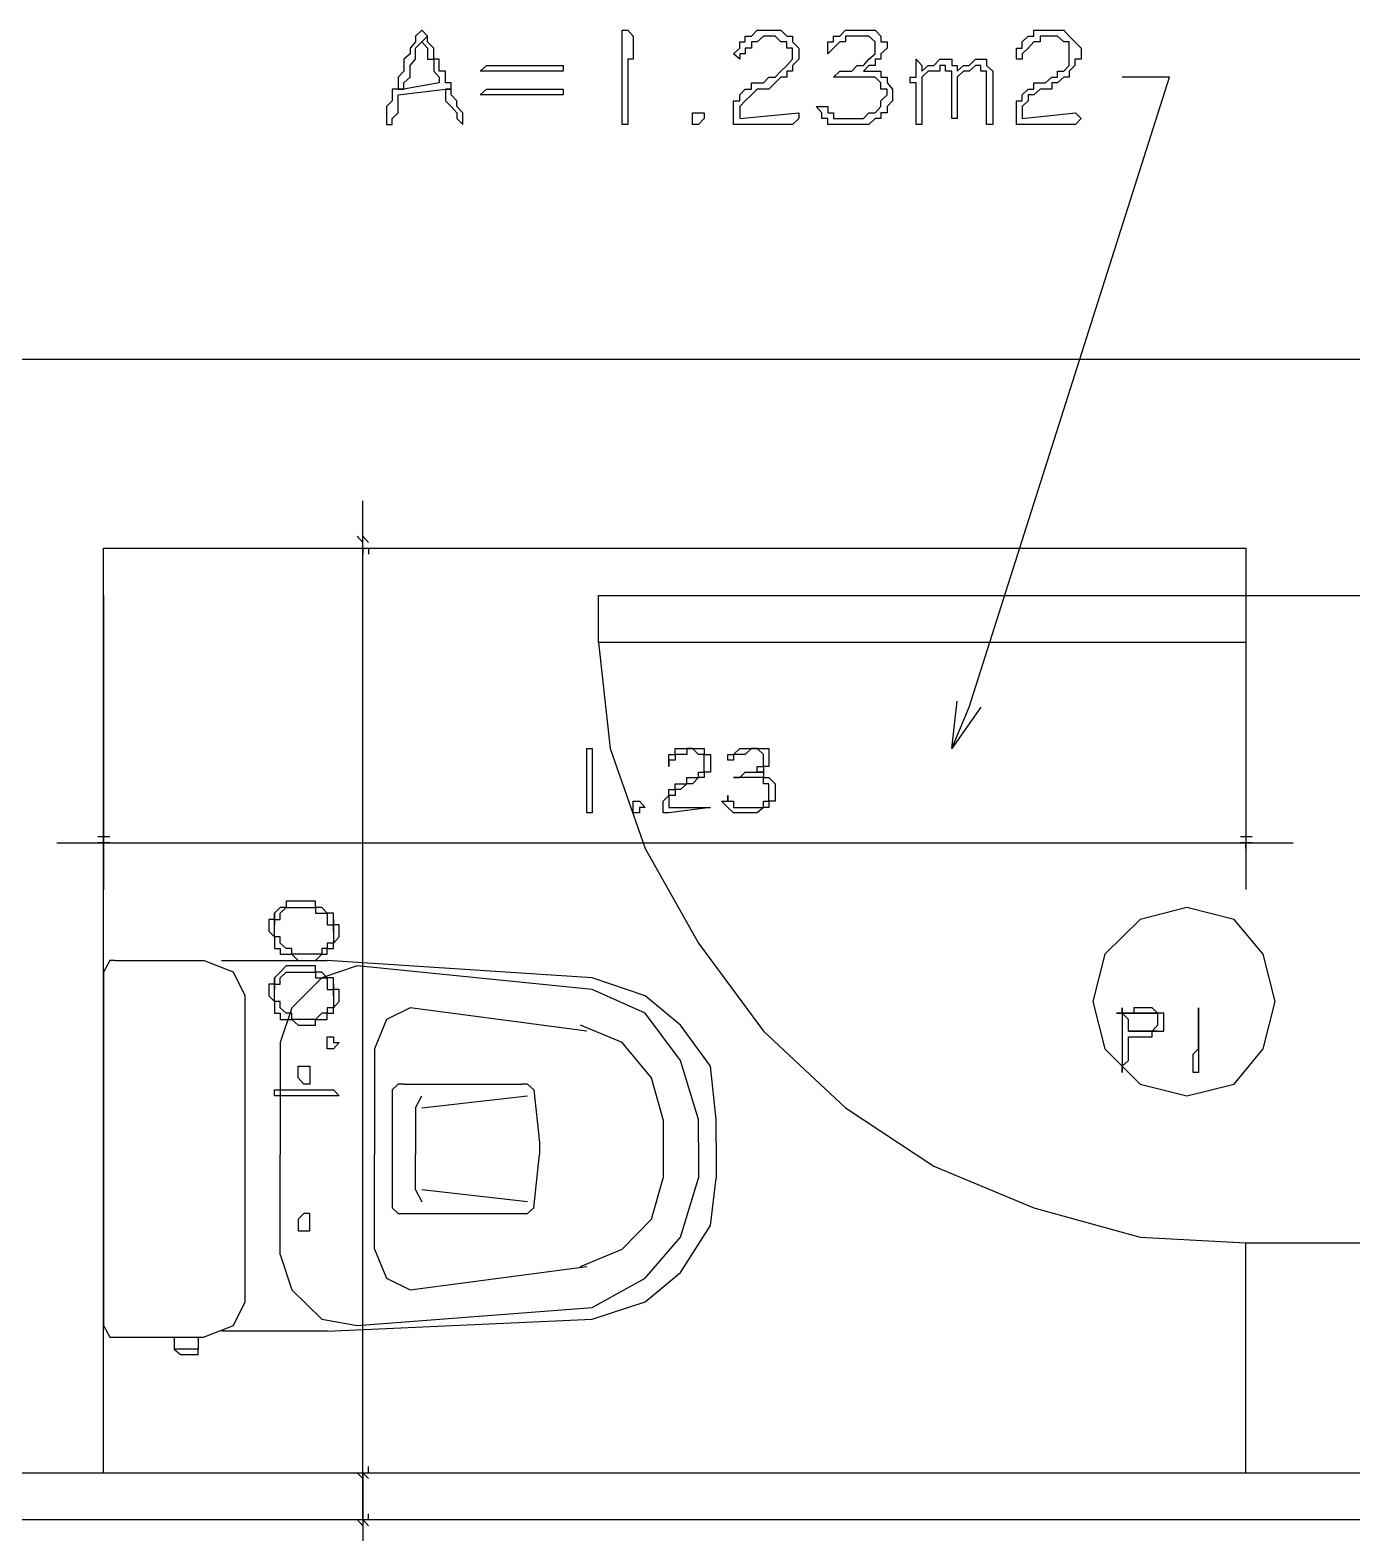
# Model space of a CAD drawing. Header units: millimetres. Extents: x -518.8 to -461.2, y 3.5 to 44.2.
# Drawn here: x -499.039 to -497.61, y 35.387 to 37.012 of the extents above; entities that cross this region are included whole.
import ezdxf

# ---------------------------------------------------------------- set-up
doc = ezdxf.new("R2010")
doc.units = ezdxf.units.MM
doc.header["$MEASUREMENT"] = 0
for name, color, linetype in [('10', 10, 'Continuous'), ('12', 12, 'Continuous'), ('16', 16, 'Continuous'), ('4', 4, 'Continuous'), ('5', 5, 'Continuous'), ('50', 50, 'Continuous'), ('6', 6, 'Continuous'), ('MYSOLIDS', 7, 'Continuous')]:
    doc.layers.add(name, color=color, linetype=linetype)

msp = doc.modelspace()

# ---------------------------------------------------------------- linework, layer by layer
at = {"layer": '10'}
for points in [[(-497.3745, 36.6556), (-499.2587, 36.6556)], [(-498.9602, 35.4518), (-498.9602, 36.4518), (-497.7248, 36.4518), (-497.7248, 36.4518), (-497.7248, 36.3496)], [(-497.7248, 36.3496), (-498.4248, 36.3496), (-498.4248, 36.4007), (-497.7248, 36.4007), (-497.7248, 36.3496)], [(-497.7248, 36.4007), (-497.5271, 36.4007)], [(-497.7248, 35.4518), (-497.7248, 35.7007), (-497.7248, 35.7007), (-497.5271, 35.7007), (-497.5271, 35.4518)], [(-499.1572, 35.4015), (-493.6632, 35.4015)]]:
    msp.add_lwpolyline(points, dxfattribs=at)
at = {"layer": '12'}
msp.add_lwpolyline([(-497.6933, 35.9616), (-497.706, 36.0127), (-497.7376, 36.0503), (-497.7887, 36.0631), (-497.8391, 36.0503), (-497.8775, 36.0127), (-497.8902, 35.9616), (-497.8775, 35.9105), (-497.8391, 35.8721), (-497.7887, 35.8594), (-497.7376, 35.8721), (-497.706, 35.9105), (-497.6933, 35.9616)], dxfattribs=at)
at = {"layer": '16'}
for points in [[(-498.6797, 35.4015), (-498.6797, 36.503)], [(-498.909, 36.4518), (-498.6286, 36.4518)], [(-498.6797, 36.4578), (-498.6857, 36.4646)], [(-498.6737, 36.4578), (-498.6797, 36.4646)], [(-498.6797, 36.4518), (-498.6797, 36.4518), (-498.6797, 36.4518), (-498.6797, 36.4451)], [(-498.6737, 36.4518), (-498.6737, 36.4518), (-498.6737, 36.4518), (-498.6737, 36.4451)], [(-498.9602, 36.4007), (-498.9602, 36.0827)], [(-497.7248, 36.4007), (-497.7248, 36.0827)], [(-499.0105, 36.133), (-497.6737, 36.133)], [(-498.9662, 36.1398), (-498.9602, 36.1398), (-498.9602, 36.1398), (-498.9602, 36.1398), (-498.9602, 36.1398), (-498.9534, 36.1398)], [(-498.9602, 36.133), (-498.9662, 36.133)], [(-498.9602, 36.127), (-498.9602, 36.133), (-498.9602, 36.127)], [(-498.9534, 36.133), (-498.9602, 36.133)], [(-497.7308, 36.1398), (-497.7248, 36.1398), (-497.7248, 36.1398), (-497.7248, 36.1398), (-497.7248, 36.1398), (-497.7181, 36.1398)], [(-497.7248, 36.133), (-497.7308, 36.133)], [(-497.7248, 36.127), (-497.7248, 36.133), (-497.7248, 36.127)], [(-497.7181, 36.133), (-497.7248, 36.133)], [(-498.909, 35.4518), (-498.6286, 35.4518)], [(-498.6797, 35.4458), (-498.6857, 35.4518)], [(-498.6797, 35.4518), (-498.6797, 35.4518), (-498.6797, 35.4518), (-498.6797, 35.4586)], [(-498.6737, 35.4458), (-498.6797, 35.4518)], [(-498.6797, 35.4518), (-498.6797, 34.4466)], [(-498.6737, 35.4518), (-498.6737, 35.4518), (-498.6737, 35.4518), (-498.6737, 35.4586)], [(-499.106, 35.4015), (-498.6286, 35.4015)], [(-498.6797, 35.3947), (-498.6857, 35.4015)], [(-498.6797, 35.4015), (-498.6797, 35.4015), (-498.6797, 35.4015), (-498.6797, 35.4075)], [(-498.6737, 35.3947), (-498.6797, 35.4015)], [(-498.6737, 35.4015), (-498.6737, 35.4015), (-498.6737, 35.4015), (-498.6737, 35.4075)]]:
    msp.add_lwpolyline(points, dxfattribs=at)
at = {"layer": '4'}
for points in [[(-498.9474, 36.006), (-498.9534, 36.006), (-498.9602, 35.9932)], [(-498.9474, 36.006), (-498.8519, 36.006)], [(-498.8068, 35.9676), (-498.8196, 35.9932), (-498.8519, 36.006)], [(-498.8324, 36.006), (-498.7181, 36.006)], [(-498.6857, 36), (-498.7241, 35.9872), (-498.7564, 35.9548), (-498.7692, 35.9172)], [(-498.4316, 35.9872), (-498.7181, 36.006)], [(-498.4316, 35.9744), (-498.6857, 36)], [(-498.9602, 35.9932), (-498.9602, 35.6112), (-498.9602, 35.6112), (-498.9534, 35.5985), (-498.9474, 35.5985)], [(-498.2978, 35.8338), (-498.3038, 35.8917), (-498.3361, 35.936), (-498.3745, 35.9676), (-498.4316, 35.9872)], [(-498.8068, 35.6368), (-498.8068, 35.9676)], [(-498.3166, 35.8338), (-498.3361, 35.8977), (-498.3745, 35.9488), (-498.4316, 35.9744)], [(-498.6286, 35.9548), (-498.6542, 35.9421), (-498.6669, 35.9105)], [(-498.4376, 35.9293), (-498.6286, 35.9548)], [(-498.3549, 35.8338), (-498.3677, 35.8789), (-498.3993, 35.9172), (-498.4444, 35.936)], [(-498.7692, 35.9172), (-498.7692, 35.809)], [(-498.6669, 35.9105), (-498.6669, 35.809)], [(-498.7369, 35.8917), (-498.7369, 35.8917), (-498.7369, 35.8917), (-498.7369, 35.8849), (-498.7369, 35.8849), (-498.7369, 35.8849), (-498.7369, 35.8849), (-498.7369, 35.8789), (-498.7369, 35.8789), (-498.7369, 35.8789), (-498.7369, 35.8789), (-498.7369, 35.8721), (-498.7369, 35.8721), (-498.7436, 35.8721), (-498.7436, 35.8721), (-498.7436, 35.8721), (-498.7436, 35.8721), (-498.7496, 35.8789), (-498.7496, 35.8789), (-498.7496, 35.8789), (-498.7496, 35.8789), (-498.7496, 35.8849), (-498.7496, 35.8849), (-498.7496, 35.8849), (-498.7496, 35.8849), (-498.7496, 35.8917), (-498.7496, 35.8917), (-498.7436, 35.8917), (-498.7436, 35.8917), (-498.7436, 35.8917), (-498.7436, 35.8917), (-498.7369, 35.8917)], [(-498.6354, 35.8721), (-498.6414, 35.8721), (-498.6481, 35.8661)], [(-498.6481, 35.8661), (-498.6481, 35.7383)], [(-498.6354, 35.8721), (-498.5075, 35.8721)], [(-498.4948, 35.8661), (-498.5015, 35.8721), (-498.5075, 35.8721)], [(-498.4948, 35.8661), (-498.4887, 35.809), (-498.4887, 35.809), (-498.4887, 35.7962)], [(-498.6226, 35.8466), (-498.6158, 35.8594)], [(-498.6158, 35.8466), (-498.5015, 35.8594)], [(-498.9602, 35.809), (-498.9602, 35.8338)], [(-498.6226, 35.8466), (-498.6226, 35.809)], [(-498.3549, 35.8338), (-498.3549, 35.809), (-498.3549, 35.809), (-498.3549, 35.7962)], [(-498.3166, 35.809), (-498.3166, 35.8338)], [(-498.2978, 35.809), (-498.2978, 35.8338)], [(-498.7692, 35.809), (-498.7692, 35.7962)], [(-498.6669, 35.809), (-498.6669, 35.7962)], [(-498.6226, 35.809), (-498.6226, 35.7962)], [(-498.3166, 35.809), (-498.3166, 35.7962)], [(-498.2978, 35.809), (-498.2978, 35.7962)], [(-498.7692, 35.6879), (-498.7692, 35.7962)], [(-498.6669, 35.6939), (-498.6669, 35.7962)], [(-498.6226, 35.7578), (-498.6226, 35.7962)], [(-498.4948, 35.7383), (-498.4887, 35.7962)], [(-498.3549, 35.7962), (-498.3549, 35.7706)], [(-498.3166, 35.7962), (-498.3166, 35.7706)], [(-498.2978, 35.7962), (-498.2978, 35.7706)], [(-498.4444, 35.6751), (-498.3993, 35.6939), (-498.3677, 35.7263), (-498.3549, 35.7706)], [(-498.4316, 35.618), (-498.3745, 35.6368), (-498.3361, 35.6684), (-498.3038, 35.7195), (-498.2978, 35.7706)], [(-498.4316, 35.6308), (-498.3745, 35.6624), (-498.3361, 35.7067), (-498.3166, 35.7706)], [(-498.6226, 35.7578), (-498.6158, 35.7451)], [(-498.5015, 35.7451), (-498.6158, 35.7578)], [(-498.6481, 35.7383), (-498.6414, 35.7323), (-498.6354, 35.7323)], [(-498.5075, 35.7323), (-498.5015, 35.7323), (-498.4948, 35.7383)], [(-498.7369, 35.7135), (-498.7369, 35.7135), (-498.7369, 35.7195), (-498.7369, 35.7263), (-498.7369, 35.7323), (-498.7436, 35.7323), (-498.7496, 35.7263), (-498.7496, 35.7195), (-498.7496, 35.7135), (-498.7436, 35.7135), (-498.7369, 35.7135)], [(-498.6354, 35.7323), (-498.5075, 35.7323)], [(-498.7692, 35.6879), (-498.7564, 35.6496), (-498.7241, 35.618), (-498.6857, 35.6112)], [(-498.6669, 35.6939), (-498.6542, 35.6624), (-498.6286, 35.6496)], [(-498.6286, 35.6496), (-498.4376, 35.6751)], [(-498.8519, 35.5985), (-498.8196, 35.6112), (-498.8068, 35.6368)], [(-498.6857, 35.6112), (-498.4316, 35.6308)], [(-498.7181, 35.6052), (-498.4316, 35.618)], [(-498.9474, 35.5985), (-498.8519, 35.5985)], [(-498.8835, 35.5985), (-498.8835, 35.5857)], [(-498.8579, 35.5985), (-498.8579, 35.5857)], [(-498.7181, 35.6052), (-498.8324, 35.6052)], [(-498.8835, 35.5857), (-498.8835, 35.5857), (-498.8767, 35.5797), (-498.8579, 35.5797), (-498.8579, 35.5797), (-498.8579, 35.5857), (-498.8579, 35.5857), (-498.8835, 35.5857)]]:
    msp.add_lwpolyline(points, dxfattribs=at)
at = {"layer": '5'}
msp.add_lwpolyline([(-499.1572, 35.4518), (-493.6632, 35.4518)], dxfattribs=at)
at = {"layer": '50'}
for points in [[(-498.0429, 36.2353), (-498.0241, 36.2797), (-497.8075, 36.9609), (-497.8587, 36.9609)], [(-498.0113, 36.2797), (-498.0429, 36.2353), (-498.0369, 36.2864)]]:
    msp.add_lwpolyline(points, dxfattribs=at)
at = {"layer": '6'}
msp.add_lwpolyline([(-498.4248, 36.3496), (-498.4121, 36.2353), (-498.3745, 36.127), (-498.3166, 36.0248), (-498.2466, 35.9293), (-498.1579, 35.8466), (-498.0624, 35.7834), (-497.9542, 35.7383), (-497.8391, 35.7067), (-497.7248, 35.7007)], dxfattribs=at)
at = {"layer": 'MYSOLIDS'}
for points in [[(-498.6098, 37.0052), (-498.6158, 36.9992), (-498.6158, 36.9992), (-498.6098, 36.9924), (-498.6098, 36.9924), (-498.6098, 36.9864), (-498.6098, 36.9804), (-498.603, 36.9804), (-498.603, 36.9736), (-498.603, 36.9676), (-498.603, 36.9676), (-498.597, 36.9609), (-498.597, 36.9548), (-498.597, 36.9548), (-498.6354, 36.9481), (-498.6414, 36.9481), (-498.6481, 36.9481), (-498.6481, 36.9421), (-498.6481, 36.9353), (-498.6481, 36.9353), (-498.6481, 36.9353), (-498.6542, 36.9293), (-498.6542, 36.9225), (-498.6542, 36.9165), (-498.6542, 36.9165), (-498.6542, 36.9097), (-498.6542, 36.9097), (-498.6481, 36.9097), (-498.6481, 36.9165), (-498.6481, 36.9165), (-498.6414, 36.9225), (-498.6414, 36.9225), (-498.6414, 36.9293), (-498.6414, 36.9353), (-498.6414, 36.9421), (-498.6414, 36.9421), (-498.5902, 36.9481), (-498.5842, 36.9481), (-498.5842, 36.9548), (-498.5902, 36.9548), (-498.5902, 36.9609), (-498.5902, 36.9676), (-498.597, 36.9676), (-498.597, 36.9736), (-498.597, 36.9736), (-498.597, 36.9804), (-498.603, 36.9804), (-498.603, 36.9864), (-498.603, 36.9864), (-498.603, 36.9924), (-498.603, 36.9924), (-498.6098, 36.9992), (-498.6098, 37.0052), (-498.6098, 37.0052)], [(-498.6158, 37.012), (-498.6158, 37.012), (-498.6158, 37.012), (-498.6158, 37.012), (-498.6226, 37.0052), (-498.6226, 37.0052), (-498.6226, 36.9992), (-498.6286, 36.9924), (-498.6286, 36.9864), (-498.6354, 36.9804), (-498.6354, 36.9736), (-498.6354, 36.9676), (-498.6354, 36.9676), (-498.6414, 36.9609), (-498.6414, 36.9609), (-498.6414, 36.9548), (-498.6414, 36.9481), (-498.6354, 36.9481), (-498.6354, 36.9548), (-498.6354, 36.9548), (-498.6286, 36.9609), (-498.6286, 36.9676), (-498.6286, 36.9736), (-498.6286, 36.9736), (-498.6286, 36.9736), (-498.6226, 36.9804), (-498.6226, 36.9804), (-498.6226, 36.9864), (-498.6226, 36.9924), (-498.6158, 36.9992), (-498.6158, 36.9992), (-498.6098, 37.0052), (-498.6098, 37.0052), (-498.6158, 37.012), (-498.6158, 37.012), (-498.6158, 37.012)], [(-498.3993, 36.9165), (-498.3993, 36.9165), (-498.3993, 36.9225), (-498.3993, 36.9225), (-498.3993, 36.9293), (-498.3993, 36.9353), (-498.3993, 36.9421), (-498.3993, 36.9421), (-498.3993, 36.9481), (-498.3993, 36.9548), (-498.3993, 36.9609), (-498.3993, 36.9609), (-498.3993, 36.9676), (-498.3993, 36.9736), (-498.3993, 36.9804), (-498.3993, 36.9804), (-498.3993, 36.9864), (-498.3993, 36.9864), (-498.3993, 36.9924), (-498.3993, 36.9992), (-498.3993, 37.0052), (-498.3993, 37.0052), (-498.3993, 37.012), (-498.3993, 37.012), (-498.3933, 37.012), (-498.3933, 37.012), (-498.3933, 37.012), (-498.3933, 37.012), (-498.3872, 37.0052), (-498.3872, 36.9992), (-498.3872, 36.9992), (-498.3872, 36.9924), (-498.3872, 36.9864), (-498.3872, 36.9804), (-498.3933, 36.9804), (-498.3933, 36.9736), (-498.3933, 36.9676), (-498.3933, 36.9676), (-498.3933, 36.9609), (-498.3933, 36.9548), (-498.3933, 36.9481), (-498.3933, 36.9481), (-498.3933, 36.9421), (-498.3933, 36.9353), (-498.3933, 36.9293), (-498.3933, 36.9293), (-498.3933, 36.9225), (-498.3933, 36.9225), (-498.3933, 36.9165), (-498.3933, 36.9165), (-498.3933, 36.9097), (-498.3933, 36.9097), (-498.3933, 36.9097), (-498.3933, 36.9097), (-498.3993, 36.9097), (-498.3993, 36.9097), (-498.3993, 36.9165), (-498.3993, 36.9165), (-498.3993, 36.9165), (-498.3993, 36.9165), (-498.3993, 36.9165)], [(-498.2722, 36.9165), (-498.2083, 36.9225), (-498.2083, 36.9165), (-498.2083, 36.9165), (-498.2083, 36.9165), (-498.2083, 36.9165), (-498.2083, 36.9165), (-498.2083, 36.9165), (-498.2151, 36.9097), (-498.2151, 36.9097), (-498.2722, 36.9097), (-498.2722, 36.9097), (-498.2722, 36.9097), (-498.279, 36.9097), (-498.279, 36.9097), (-498.279, 36.9097), (-498.279, 36.9097), (-498.279, 36.9165), (-498.279, 36.9165), (-498.279, 36.9225), (-498.279, 36.9225), (-498.279, 36.9293), (-498.279, 36.9353), (-498.279, 36.9353), (-498.2722, 36.9353), (-498.2722, 36.9421), (-498.2662, 36.9481), (-498.2662, 36.9481), (-498.2662, 36.9481), (-498.2594, 36.9481), (-498.2594, 36.9548), (-498.2534, 36.9548), (-498.2466, 36.9548), (-498.2406, 36.9609), (-498.2339, 36.9609), (-498.2339, 36.9609), (-498.2278, 36.9676), (-498.2278, 36.9676), (-498.2278, 36.9676), (-498.2211, 36.9736), (-498.2211, 36.9736), (-498.2151, 36.9804), (-498.2151, 36.9864), (-498.2151, 36.9864), (-498.2151, 36.9924), (-498.2211, 36.9924), (-498.2211, 36.9992), (-498.2211, 36.9992), (-498.2278, 36.9992), (-498.2339, 37.0052), (-498.2339, 37.0052), (-498.2406, 37.0052), (-498.2466, 37.0052), (-498.2466, 37.0052), (-498.2534, 36.9992), (-498.2534, 36.9992), (-498.2594, 36.9992), (-498.2594, 36.9924), (-498.2662, 36.9924), (-498.2662, 36.9924), (-498.2662, 36.9864), (-498.2722, 36.9864), (-498.2722, 36.9804), (-498.2722, 36.9804), (-498.2722, 36.9804), (-498.2722, 36.9804), (-498.279, 36.9864), (-498.279, 36.9864), (-498.2722, 36.9924), (-498.2722, 36.9924), (-498.2722, 36.9992), (-498.2662, 36.9992), (-498.2662, 36.9992), (-498.2662, 37.0052), (-498.2594, 37.0052), (-498.2594, 37.0052), (-498.2534, 37.012), (-498.2534, 37.012), (-498.2466, 37.012), (-498.2406, 37.012), (-498.2406, 37.012), (-498.2339, 37.012), (-498.2278, 37.012), (-498.2278, 37.012), (-498.2211, 37.0052), (-498.2151, 37.0052), (-498.2151, 37.0052), (-498.2151, 36.9992), (-498.2151, 36.9992), (-498.2083, 36.9924), (-498.2083, 36.9864), (-498.2083, 36.9864), (-498.2083, 36.9804), (-498.2083, 36.9804), (-498.2151, 36.9736), (-498.2151, 36.9736), (-498.2151, 36.9676), (-498.2211, 36.9676), (-498.2211, 36.9609), (-498.2211, 36.9609), (-498.2278, 36.9609), (-498.2339, 36.9548), (-498.2339, 36.9548), (-498.2406, 36.9481), (-498.2466, 36.9481), (-498.2534, 36.9481), (-498.2534, 36.9481), (-498.2594, 36.9421), (-498.2594, 36.9421), (-498.2662, 36.9353), (-498.2662, 36.9353), (-498.2722, 36.9293), (-498.2722, 36.9293), (-498.2722, 36.9225), (-498.2722, 36.9165), (-498.2722, 36.9165), (-498.2722, 36.9165), (-498.2722, 36.9165)], [(-498.1384, 36.9676), (-498.1324, 36.9676), (-498.1256, 36.9676), (-498.1196, 36.9676), (-498.1196, 36.9609), (-498.1128, 36.9609), (-498.1128, 36.9548), (-498.1128, 36.9548), (-498.1068, 36.9481), (-498.1068, 36.9421), (-498.1068, 36.9421), (-498.1068, 36.9353), (-498.1068, 36.9353), (-498.1128, 36.9293), (-498.1128, 36.9225), (-498.1196, 36.9225), (-498.1196, 36.9165), (-498.1196, 36.9165), (-498.1256, 36.9165), (-498.1256, 36.9165), (-498.1324, 36.9097), (-498.1384, 36.9097), (-498.1384, 36.9097), (-498.1451, 36.9097), (-498.1511, 36.9097), (-498.1579, 36.9097), (-498.1639, 36.9097), (-498.1639, 36.9097), (-498.1707, 36.9097), (-498.1767, 36.9097), (-498.1767, 36.9165), (-498.1835, 36.9165), (-498.1835, 36.9225), (-498.1835, 36.9225), (-498.1895, 36.9293), (-498.1835, 36.9293), (-498.1835, 36.9293), (-498.1835, 36.9293), (-498.1835, 36.9293), (-498.1767, 36.9293), (-498.1767, 36.9293), (-498.1767, 36.9293), (-498.1767, 36.9293), (-498.1767, 36.9225), (-498.1707, 36.9225), (-498.1707, 36.9165), (-498.1639, 36.9165), (-498.1639, 36.9165), (-498.1579, 36.9165), (-498.1579, 36.9165), (-498.1511, 36.9165), (-498.1451, 36.9165), (-498.1384, 36.9165), (-498.1384, 36.9165), (-498.1324, 36.9225), (-498.1324, 36.9225), (-498.1256, 36.9225), (-498.1256, 36.9225), (-498.1196, 36.9293), (-498.1196, 36.9353), (-498.1196, 36.9353), (-498.1128, 36.9421), (-498.1128, 36.9421), (-498.1128, 36.9481), (-498.1196, 36.9481), (-498.1196, 36.9548), (-498.1196, 36.9548), (-498.1256, 36.9609), (-498.1324, 36.9609), (-498.1324, 36.9609), (-498.1384, 36.9609), (-498.1384, 36.9609), (-498.1451, 36.9609), (-498.1511, 36.9609), (-498.1511, 36.9609), (-498.1579, 36.9609), (-498.1639, 36.9609), (-498.1639, 36.9609), (-498.1639, 36.9609), (-498.1639, 36.9609), (-498.1707, 36.9609), (-498.1707, 36.9609), (-498.1639, 36.9676), (-498.1639, 36.9676), (-498.1579, 36.9676), (-498.1511, 36.9676), (-498.1511, 36.9676), (-498.1451, 36.9736), (-498.1384, 36.9736), (-498.1384, 36.9736), (-498.1324, 36.9804), (-498.1324, 36.9804), (-498.1256, 36.9864), (-498.1256, 36.9864), (-498.1256, 36.9924), (-498.1256, 36.9924), (-498.1256, 36.9992), (-498.1256, 36.9992), (-498.1256, 36.9992), (-498.1324, 37.0052), (-498.1324, 37.0052), (-498.1384, 37.0052), (-498.1451, 37.0052), (-498.1511, 37.0052), (-498.1511, 37.0052), (-498.1579, 37.0052), (-498.1579, 36.9992), (-498.1639, 36.9992), (-498.1707, 36.9924), (-498.1707, 36.9924), (-498.1707, 36.9924), (-498.1707, 36.9924), (-498.1767, 36.9864), (-498.1767, 36.9864), (-498.1767, 36.9924), (-498.1767, 36.9924), (-498.1767, 36.9924), (-498.1767, 36.9924), (-498.1767, 36.9992), (-498.1767, 36.9992), (-498.1767, 36.9992), (-498.1707, 36.9992), (-498.1707, 37.0052), (-498.1639, 37.0052), (-498.1639, 37.0052), (-498.1579, 37.012), (-498.1579, 37.012), (-498.1511, 37.012), (-498.1451, 37.012), (-498.1384, 37.012), (-498.1384, 37.012), (-498.1324, 37.012), (-498.1324, 37.012), (-498.1256, 37.012), (-498.1196, 37.0052), (-498.1196, 37.0052), (-498.1196, 37.0052), (-498.1196, 36.9992), (-498.1128, 36.9992), (-498.1128, 36.9924), (-498.1128, 36.9924), (-498.1196, 36.9864), (-498.1196, 36.9804), (-498.1196, 36.9804), (-498.1256, 36.9804), (-498.1256, 36.9736), (-498.1324, 36.9736), (-498.1384, 36.9676), (-498.1384, 36.9676), (-498.1384, 36.9676), (-498.1384, 36.9676), (-498.1384, 36.9676)], [(-497.9669, 36.9165), (-497.909, 36.9225), (-497.903, 36.9165), (-497.903, 36.9165), (-497.903, 36.9165), (-497.903, 36.9165), (-497.903, 36.9165), (-497.903, 36.9165), (-497.909, 36.9097), (-497.909, 36.9097), (-497.9669, 36.9097), (-497.9669, 36.9097), (-497.9669, 36.9097), (-497.973, 36.9097), (-497.973, 36.9097), (-497.973, 36.9097), (-497.973, 36.9097), (-497.973, 36.9165), (-497.973, 36.9165), (-497.973, 36.9225), (-497.973, 36.9225), (-497.973, 36.9293), (-497.973, 36.9353), (-497.973, 36.9353), (-497.9669, 36.9353), (-497.9669, 36.9421), (-497.9602, 36.9481), (-497.9602, 36.9481), (-497.9602, 36.9481), (-497.9542, 36.9481), (-497.9542, 36.9548), (-497.9474, 36.9548), (-497.9414, 36.9548), (-497.9346, 36.9609), (-497.9346, 36.9609), (-497.9286, 36.9609), (-497.9286, 36.9676), (-497.9218, 36.9676), (-497.9218, 36.9676), (-497.9158, 36.9736), (-497.9158, 36.9736), (-497.9158, 36.9804), (-497.9158, 36.9864), (-497.9158, 36.9864), (-497.9158, 36.9924), (-497.9158, 36.9924), (-497.9158, 36.9992), (-497.9218, 36.9992), (-497.9218, 36.9992), (-497.9286, 37.0052), (-497.9286, 37.0052), (-497.9346, 37.0052), (-497.9414, 37.0052), (-497.9474, 37.0052), (-497.9474, 36.9992), (-497.9474, 36.9992), (-497.9542, 36.9992), (-497.9602, 36.9924), (-497.9602, 36.9924), (-497.9602, 36.9924), (-497.9669, 36.9864), (-497.9669, 36.9864), (-497.9669, 36.9804), (-497.9669, 36.9804), (-497.973, 36.9804), (-497.973, 36.9804), (-497.973, 36.9864), (-497.973, 36.9864), (-497.973, 36.9924), (-497.9669, 36.9924), (-497.9669, 36.9992), (-497.9669, 36.9992), (-497.9669, 36.9992), (-497.9602, 37.0052), (-497.9542, 37.0052), (-497.9542, 37.0052), (-497.9542, 37.012), (-497.9474, 37.012), (-497.9414, 37.012), (-497.9346, 37.012), (-497.9346, 37.012), (-497.9286, 37.012), (-497.9286, 37.012), (-497.9218, 37.012), (-497.9158, 37.0052), (-497.9158, 37.0052), (-497.9158, 37.0052), (-497.9098, 36.9992), (-497.9098, 36.9992), (-497.903, 36.9924), (-497.903, 36.9864), (-497.903, 36.9864), (-497.903, 36.9804), (-497.9098, 36.9804), (-497.9098, 36.9736), (-497.9098, 36.9736), (-497.9158, 36.9676), (-497.9158, 36.9676), (-497.9158, 36.9609), (-497.9218, 36.9609), (-497.9218, 36.9609), (-497.9286, 36.9548), (-497.9346, 36.9548), (-497.9346, 36.9481), (-497.9414, 36.9481), (-497.9474, 36.9481), (-497.9474, 36.9481), (-497.9542, 36.9421), (-497.9602, 36.9421), (-497.9602, 36.9353), (-497.9602, 36.9353), (-497.9669, 36.9293), (-497.9669, 36.9293), (-497.9669, 36.9225), (-497.9669, 36.9165), (-497.9669, 36.9165), (-497.9669, 36.9165), (-497.9669, 36.9165)], [(-498.4699, 36.9676), (-498.5459, 36.9676), (-498.5459, 36.9676), (-498.5459, 36.9676), (-498.5527, 36.9676), (-498.5527, 36.9676), (-498.5459, 36.9736), (-498.5459, 36.9736), (-498.5459, 36.9736), (-498.5459, 36.9736), (-498.4699, 36.9736), (-498.4632, 36.9736), (-498.4632, 36.9736), (-498.4632, 36.9676), (-498.4632, 36.9676), (-498.4632, 36.9676), (-498.4632, 36.9676), (-498.4699, 36.9676), (-498.4699, 36.9676), (-498.4699, 36.9676), (-498.4699, 36.9676), (-498.4699, 36.9676)], [(-498.0369, 36.9676), (-498.0369, 36.9676), (-498.0301, 36.9736), (-498.0241, 36.9736), (-498.0241, 36.9736), (-498.0173, 36.9804), (-498.0113, 36.9804), (-498.0113, 36.9804), (-498.0053, 36.9804), (-498.0053, 36.9736), (-498.0053, 36.9736), (-497.9985, 36.9676), (-497.9985, 36.9609), (-497.9985, 36.9609), (-497.9985, 36.9548), (-497.9985, 36.9481), (-497.9985, 36.9421), (-497.9985, 36.9421), (-497.9985, 36.9353), (-497.9985, 36.9293), (-497.9985, 36.9225), (-497.9985, 36.9225), (-497.9985, 36.9225), (-497.9985, 36.9165), (-497.9985, 36.9165), (-497.9985, 36.9097), (-497.9985, 36.9097), (-498.0053, 36.9097), (-498.0053, 36.9097), (-498.0053, 36.9097), (-498.0053, 36.9097), (-498.0053, 36.9165), (-498.0053, 36.9165), (-498.0053, 36.9225), (-498.0053, 36.9293), (-498.0053, 36.9353), (-498.0053, 36.9353), (-498.0053, 36.9421), (-498.0053, 36.9421), (-498.0053, 36.9481), (-498.0053, 36.9548), (-498.0053, 36.9609), (-498.0053, 36.9609), (-498.0053, 36.9676), (-498.0113, 36.9676), (-498.0113, 36.9736), (-498.0113, 36.9736), (-498.0173, 36.9736), (-498.0241, 36.9676), (-498.0241, 36.9676), (-498.0301, 36.9676), (-498.0301, 36.9676), (-498.0369, 36.9609), (-498.0369, 36.9609), (-498.0369, 36.9165), (-498.0429, 36.9165), (-498.0429, 36.9165), (-498.0429, 36.9165), (-498.0429, 36.9165), (-498.0429, 36.9165), (-498.0429, 36.9165), (-498.0429, 36.9165), (-498.0429, 36.9165), (-498.0429, 36.9609), (-498.0429, 36.9676), (-498.0429, 36.9676), (-498.0496, 36.9676), (-498.0496, 36.9736), (-498.0496, 36.9736), (-498.0557, 36.9736), (-498.0557, 36.9676), (-498.0624, 36.9676), (-498.0684, 36.9676), (-498.0684, 36.9676), (-498.0752, 36.9609), (-498.0752, 36.9609), (-498.0752, 36.9165), (-498.0752, 36.9097), (-498.0752, 36.9097), (-498.0812, 36.9097), (-498.0812, 36.9097), (-498.0812, 36.9097), (-498.0812, 36.9097), (-498.0812, 36.9165), (-498.0812, 36.9165), (-498.0812, 36.9548), (-498.0812, 36.9548), (-498.0812, 36.9548), (-498.088, 36.9548), (-498.088, 36.9548), (-498.088, 36.9548), (-498.088, 36.9548), (-498.088, 36.9609), (-498.088, 36.9609), (-498.088, 36.9609), (-498.088, 36.9609), (-498.0812, 36.9609), (-498.0812, 36.9609), (-498.0812, 36.9736), (-498.0812, 36.9736), (-498.0812, 36.9736), (-498.0812, 36.9804), (-498.0812, 36.9804), (-498.0752, 36.9736), (-498.0752, 36.9736), (-498.0752, 36.9736), (-498.0752, 36.9736), (-498.0752, 36.9676), (-498.0752, 36.9676), (-498.0684, 36.9736), (-498.0624, 36.9736), (-498.0624, 36.9736), (-498.0557, 36.9804), (-498.0496, 36.9804), (-498.0496, 36.9804), (-498.0429, 36.9804), (-498.0429, 36.9736), (-498.0369, 36.9736), (-498.0369, 36.9676), (-498.0369, 36.9676), (-498.0369, 36.9676), (-498.0369, 36.9676), (-498.0369, 36.9676)], [(-498.5842, 36.9481), (-498.5902, 36.9481), (-498.5902, 36.9421), (-498.5902, 36.9421), (-498.5902, 36.9353), (-498.5842, 36.9293), (-498.5842, 36.9293), (-498.5782, 36.9225), (-498.5782, 36.9165), (-498.5782, 36.9165), (-498.5714, 36.9097), (-498.5714, 36.9097), (-498.5714, 36.9097), (-498.5714, 36.9165), (-498.5714, 36.9165), (-498.5714, 36.9225), (-498.5782, 36.9293), (-498.5782, 36.9353), (-498.5782, 36.9353), (-498.5842, 36.9421), (-498.5842, 36.9481), (-498.5842, 36.9481)], [(-498.4699, 36.9421), (-498.5459, 36.9421), (-498.5459, 36.9421), (-498.5459, 36.9421), (-498.5527, 36.9421), (-498.5527, 36.9421), (-498.5459, 36.9481), (-498.5459, 36.9481), (-498.5459, 36.9481), (-498.5459, 36.9481), (-498.4699, 36.9481), (-498.4632, 36.9481), (-498.4632, 36.9481), (-498.4632, 36.9421), (-498.4632, 36.9421), (-498.4632, 36.9421), (-498.4632, 36.9421), (-498.4699, 36.9421), (-498.4699, 36.9421), (-498.4699, 36.9421), (-498.4699, 36.9421), (-498.4699, 36.9421)], [(-498.3233, 36.9097), (-498.3233, 36.9097), (-498.3233, 36.9097), (-498.3233, 36.9165), (-498.3233, 36.9165), (-498.3233, 36.9225), (-498.3233, 36.9225), (-498.3166, 36.9225), (-498.3166, 36.9225), (-498.3105, 36.9225), (-498.3105, 36.9225), (-498.3105, 36.9225), (-498.3105, 36.9165), (-498.3105, 36.9165), (-498.3166, 36.9097), (-498.3166, 36.9097), (-498.3233, 36.9097), (-498.3233, 36.9097), (-498.3233, 36.9097), (-498.3233, 36.9097)], [(-498.4376, 36.1714), (-498.4376, 36.1714), (-498.4376, 36.1782), (-498.4376, 36.1782), (-498.4376, 36.1782), (-498.4376, 36.1842), (-498.4376, 36.1842), (-498.4376, 36.1909), (-498.4376, 36.1909), (-498.4376, 36.1969), (-498.4376, 36.2037), (-498.4376, 36.2037), (-498.4376, 36.2097), (-498.4376, 36.2097), (-498.4376, 36.2157), (-498.4376, 36.2157), (-498.4376, 36.2157), (-498.4376, 36.2225), (-498.4376, 36.2225), (-498.4376, 36.2285), (-498.4376, 36.2285), (-498.4376, 36.2353), (-498.4376, 36.2353), (-498.4376, 36.2353), (-498.4316, 36.2353), (-498.4316, 36.2353), (-498.4316, 36.2353), (-498.4316, 36.2353), (-498.4316, 36.2353), (-498.4316, 36.2285), (-498.4316, 36.2285), (-498.4316, 36.2225), (-498.4316, 36.2225), (-498.4316, 36.2157), (-498.4316, 36.2157), (-498.4316, 36.2097), (-498.4316, 36.2097), (-498.4316, 36.2037), (-498.4316, 36.2037), (-498.4316, 36.1969), (-498.4316, 36.1969), (-498.4316, 36.1909), (-498.4316, 36.1909), (-498.4316, 36.1842), (-498.4316, 36.1842), (-498.4316, 36.1782), (-498.4316, 36.1714), (-498.4316, 36.1714), (-498.4316, 36.1714), (-498.4316, 36.1714), (-498.4316, 36.1654), (-498.4316, 36.1654), (-498.4376, 36.1654), (-498.4376, 36.1654), (-498.4376, 36.1654), (-498.4376, 36.1654), (-498.4376, 36.1714), (-498.4376, 36.1714), (-498.4376, 36.1714), (-498.4376, 36.1714), (-498.4376, 36.1714)], [(-498.3489, 36.1714), (-498.3038, 36.1714), (-498.3038, 36.1714), (-498.3038, 36.1714), (-498.3038, 36.1714), (-498.3038, 36.1714), (-498.3038, 36.1714), (-498.3038, 36.1714), (-498.3038, 36.1714), (-498.3038, 36.1714), (-498.3489, 36.1654), (-498.3489, 36.1654), (-498.3489, 36.1654), (-498.3489, 36.1654), (-498.3489, 36.1654), (-498.3549, 36.1654), (-498.3549, 36.1654), (-498.3549, 36.1714), (-498.3549, 36.1714), (-498.3549, 36.1714), (-498.3549, 36.1782), (-498.3549, 36.1782), (-498.3489, 36.1842), (-498.3489, 36.1842), (-498.3489, 36.1842), (-498.3489, 36.1909), (-498.3421, 36.1909), (-498.3421, 36.1909), (-498.3421, 36.1909), (-498.3421, 36.1969), (-498.3361, 36.1969), (-498.3361, 36.1969), (-498.3293, 36.1969), (-498.3293, 36.2037), (-498.3233, 36.2037), (-498.3233, 36.2037), (-498.3166, 36.2037), (-498.3166, 36.2037), (-498.3166, 36.2097), (-498.3166, 36.2097), (-498.3105, 36.2097), (-498.3105, 36.2157), (-498.3105, 36.2157), (-498.3105, 36.2225), (-498.3105, 36.2225), (-498.3105, 36.2285), (-498.3105, 36.2285), (-498.3166, 36.2285), (-498.3166, 36.2285), (-498.3166, 36.2285), (-498.3233, 36.2353), (-498.3233, 36.2353), (-498.3293, 36.2353), (-498.3293, 36.2285), (-498.3361, 36.2285), (-498.3361, 36.2285), (-498.3421, 36.2285), (-498.3421, 36.2285), (-498.3421, 36.2225), (-498.3421, 36.2225), (-498.3489, 36.2225), (-498.3489, 36.2225), (-498.3489, 36.2157), (-498.3489, 36.2157), (-498.3489, 36.2157), (-498.3489, 36.2157), (-498.3489, 36.2157), (-498.3489, 36.2157), (-498.3489, 36.2225), (-498.3489, 36.2225), (-498.3489, 36.2285), (-498.3489, 36.2285), (-498.3489, 36.2285), (-498.3421, 36.2285), (-498.3421, 36.2353), (-498.3361, 36.2353), (-498.3361, 36.2353), (-498.3361, 36.2353), (-498.3293, 36.2353), (-498.3293, 36.2353), (-498.3233, 36.2353), (-498.3233, 36.2353), (-498.3166, 36.2353), (-498.3166, 36.2353), (-498.3105, 36.2353), (-498.3105, 36.2353), (-498.3105, 36.2353), (-498.3105, 36.2285), (-498.3038, 36.2285), (-498.3038, 36.2225), (-498.3038, 36.2225), (-498.3038, 36.2225), (-498.3038, 36.2157), (-498.3038, 36.2157), (-498.3038, 36.2097), (-498.3105, 36.2097), (-498.3105, 36.2097), (-498.3105, 36.2037), (-498.3105, 36.2037), (-498.3166, 36.2037), (-498.3166, 36.2037), (-498.3233, 36.1969), (-498.3233, 36.1969), (-498.3293, 36.1969), (-498.3293, 36.1969), (-498.3361, 36.1909), (-498.3361, 36.1909), (-498.3361, 36.1909), (-498.3421, 36.1909), (-498.3421, 36.1842), (-498.3421, 36.1842), (-498.3489, 36.1842), (-498.3489, 36.1782), (-498.3489, 36.1782), (-498.3489, 36.1714), (-498.3489, 36.1714), (-498.3489, 36.1714), (-498.3489, 36.1714)], [(-498.2534, 36.2097), (-498.2466, 36.2097), (-498.2466, 36.2037), (-498.2406, 36.2037), (-498.2406, 36.2037), (-498.2406, 36.2037), (-498.2339, 36.1969), (-498.2339, 36.1969), (-498.2339, 36.1909), (-498.2339, 36.1909), (-498.2339, 36.1909), (-498.2339, 36.1842), (-498.2339, 36.1842), (-498.2339, 36.1782), (-498.2406, 36.1782), (-498.2406, 36.1714), (-498.2406, 36.1714), (-498.2406, 36.1714), (-498.2466, 36.1714), (-498.2466, 36.1714), (-498.2534, 36.1654), (-498.2534, 36.1654), (-498.2594, 36.1654), (-498.2594, 36.1654), (-498.2662, 36.1654), (-498.2662, 36.1654), (-498.2722, 36.1654), (-498.2722, 36.1654), (-498.279, 36.1654), (-498.279, 36.1654), (-498.285, 36.1714), (-498.285, 36.1714), (-498.285, 36.1714), (-498.2918, 36.1782), (-498.2918, 36.1782), (-498.285, 36.1782), (-498.285, 36.1782), (-498.285, 36.1842), (-498.285, 36.1842), (-498.285, 36.1782), (-498.285, 36.1782), (-498.285, 36.1782), (-498.285, 36.1782), (-498.279, 36.1782), (-498.279, 36.1714), (-498.279, 36.1714), (-498.2722, 36.1714), (-498.2722, 36.1714), (-498.2662, 36.1714), (-498.2662, 36.1714), (-498.2662, 36.1714), (-498.2594, 36.1714), (-498.2594, 36.1714), (-498.2534, 36.1714), (-498.2534, 36.1714), (-498.2466, 36.1714), (-498.2466, 36.1782), (-498.2466, 36.1782), (-498.2406, 36.1782), (-498.2406, 36.1842), (-498.2406, 36.1842), (-498.2406, 36.1909), (-498.2406, 36.1909), (-498.2406, 36.1909), (-498.2406, 36.1969), (-498.2406, 36.1969), (-498.2466, 36.1969), (-498.2466, 36.2037), (-498.2466, 36.2037), (-498.2534, 36.2037), (-498.2534, 36.2037), (-498.2534, 36.2037), (-498.2594, 36.2037), (-498.2594, 36.2037), (-498.2662, 36.2037), (-498.2662, 36.2037), (-498.2722, 36.2037), (-498.2722, 36.2037), (-498.2722, 36.2037), (-498.2722, 36.2037), (-498.279, 36.2037), (-498.279, 36.2037), (-498.2722, 36.2037), (-498.2722, 36.2037), (-498.2662, 36.2097), (-498.2662, 36.2097), (-498.2662, 36.2097), (-498.2594, 36.2097), (-498.2594, 36.2097), (-498.2534, 36.2097), (-498.2534, 36.2157), (-498.2466, 36.2157), (-498.2466, 36.2157), (-498.2466, 36.2225), (-498.2466, 36.2225), (-498.2466, 36.2225), (-498.2466, 36.2285), (-498.2466, 36.2285), (-498.2466, 36.2285), (-498.2466, 36.2285), (-498.2534, 36.2353), (-498.2534, 36.2353), (-498.2594, 36.2353), (-498.2594, 36.2353), (-498.2662, 36.2285), (-498.2662, 36.2285), (-498.2722, 36.2285), (-498.2722, 36.2285), (-498.279, 36.2285), (-498.279, 36.2285), (-498.279, 36.2225), (-498.279, 36.2225), (-498.279, 36.2225), (-498.279, 36.2225), (-498.285, 36.2225), (-498.285, 36.2225), (-498.285, 36.2225), (-498.285, 36.2225), (-498.285, 36.2285), (-498.285, 36.2285), (-498.279, 36.2285), (-498.279, 36.2285), (-498.279, 36.2285), (-498.2722, 36.2353), (-498.2722, 36.2353), (-498.2722, 36.2353), (-498.2662, 36.2353), (-498.2662, 36.2353), (-498.2594, 36.2353), (-498.2534, 36.2353), (-498.2534, 36.2353), (-498.2534, 36.2353), (-498.2466, 36.2353), (-498.2466, 36.2353), (-498.2466, 36.2353), (-498.2406, 36.2353), (-498.2406, 36.2353), (-498.2406, 36.2285), (-498.2406, 36.2285), (-498.2406, 36.2225), (-498.2406, 36.2225), (-498.2406, 36.2157), (-498.2406, 36.2157), (-498.2406, 36.2157), (-498.2466, 36.2157), (-498.2466, 36.2097), (-498.2466, 36.2097), (-498.2534, 36.2097), (-498.2534, 36.2097), (-498.2534, 36.2097), (-498.2534, 36.2097), (-498.2534, 36.2097)], [(-498.3805, 36.1654), (-498.3872, 36.1654), (-498.3872, 36.1654), (-498.3872, 36.1714), (-498.3872, 36.1714), (-498.3872, 36.1714), (-498.3872, 36.1782), (-498.3805, 36.1782), (-498.3805, 36.1782), (-498.3805, 36.1782), (-498.3805, 36.1782), (-498.3745, 36.1714), (-498.3745, 36.1714), (-498.3745, 36.1714), (-498.3805, 36.1714), (-498.3805, 36.1654), (-498.3805, 36.1654), (-498.3805, 36.1654), (-498.3805, 36.1654), (-498.3805, 36.1654)], [(-498.7752, 36.0571), (-498.7752, 36.0443), (-498.7752, 36.0443), (-498.7752, 36.0443), (-498.7752, 36.0503), (-498.7692, 36.0503), (-498.7692, 36.0571), (-498.7692, 36.0571), (-498.7692, 36.0571), (-498.7624, 36.0631), (-498.7624, 36.0631), (-498.7564, 36.0631), (-498.7564, 36.0631), (-498.7496, 36.0631), (-498.7496, 36.0631), (-498.7496, 36.0631), (-498.7436, 36.0631), (-498.7436, 36.0631), (-498.7369, 36.0631), (-498.7369, 36.0631), (-498.7369, 36.0631), (-498.7308, 36.0631), (-498.7308, 36.0571), (-498.7241, 36.0571), (-498.7241, 36.0571), (-498.7181, 36.0571), (-498.7181, 36.0503), (-498.7181, 36.0503), (-498.7181, 36.0443), (-498.7113, 36.0443), (-498.7113, 36.0443), (-498.7113, 36.0375), (-498.7113, 36.0375), (-498.7113, 36.0503), (-498.7113, 36.0503), (-498.7113, 36.0571), (-498.7181, 36.0571), (-498.7181, 36.0571), (-498.7241, 36.0631), (-498.7241, 36.0631), (-498.7241, 36.0631), (-498.7308, 36.0631), (-498.7308, 36.0699), (-498.7369, 36.0699), (-498.7369, 36.0699), (-498.7436, 36.0699), (-498.7436, 36.0699), (-498.7496, 36.0699), (-498.7496, 36.0699), (-498.7564, 36.0699), (-498.7564, 36.0699), (-498.7624, 36.0699), (-498.7624, 36.0631), (-498.7692, 36.0631), (-498.7692, 36.0631), (-498.7692, 36.0631), (-498.7692, 36.0631), (-498.7752, 36.0571), (-498.7752, 36.0571), (-498.7752, 36.0571)], [(-498.7812, 36.0443), (-498.7812, 36.0375), (-498.7812, 36.0375), (-498.7752, 36.0315), (-498.7752, 36.0315), (-498.7752, 36.0248), (-498.7752, 36.0248), (-498.7752, 36.0188), (-498.7692, 36.0188), (-498.7692, 36.0188), (-498.7692, 36.0127), (-498.7624, 36.0127), (-498.7624, 36.0127), (-498.7564, 36.0127), (-498.7564, 36.0127), (-498.7564, 36.0127), (-498.7496, 36.006), (-498.7496, 36.006), (-498.7436, 36.006), (-498.7436, 36.006), (-498.7369, 36.006), (-498.7369, 36.006), (-498.7308, 36.006), (-498.7308, 36.006), (-498.7241, 36.0127), (-498.7241, 36.0127), (-498.7181, 36.0127), (-498.7181, 36.0127), (-498.7181, 36.0188), (-498.7113, 36.0188), (-498.7113, 36.0188), (-498.7113, 36.0248), (-498.7113, 36.0248), (-498.7113, 36.0248), (-498.7053, 36.0315), (-498.7053, 36.0315), (-498.7053, 36.0375), (-498.7053, 36.0375), (-498.7053, 36.0443), (-498.7113, 36.0443), (-498.7113, 36.0503), (-498.7113, 36.0503), (-498.7113, 36.0375), (-498.7113, 36.0375), (-498.7113, 36.0315), (-498.7113, 36.0315), (-498.7113, 36.0248), (-498.7181, 36.0248), (-498.7181, 36.0248), (-498.7181, 36.0188), (-498.7241, 36.0188), (-498.7241, 36.0188), (-498.7241, 36.0127), (-498.7308, 36.0127), (-498.7308, 36.0127), (-498.7369, 36.0127), (-498.7436, 36.0127), (-498.7436, 36.0127), (-498.7436, 36.0127), (-498.7496, 36.0127), (-498.7496, 36.0127), (-498.7564, 36.0127), (-498.7564, 36.0188), (-498.7624, 36.0188), (-498.7624, 36.0188), (-498.7624, 36.0188), (-498.7624, 36.0188), (-498.7692, 36.0248), (-498.7692, 36.0248), (-498.7692, 36.0315), (-498.7752, 36.0315), (-498.7752, 36.0315), (-498.7752, 36.0375), (-498.7752, 36.0443), (-498.7752, 36.0571), (-498.7752, 36.0571), (-498.7752, 36.0503), (-498.7812, 36.0503), (-498.7812, 36.0443), (-498.7812, 36.0443), (-498.7812, 36.0443)], [(-498.7752, 35.9872), (-498.7752, 35.9744), (-498.7752, 35.9744), (-498.7752, 35.9804), (-498.7752, 35.9804), (-498.7692, 35.9804), (-498.7692, 35.9872), (-498.7692, 35.9872), (-498.7692, 35.9872), (-498.7624, 35.9932), (-498.7624, 35.9932), (-498.7564, 35.9932), (-498.7564, 35.9932), (-498.7496, 35.9932), (-498.7496, 35.9932), (-498.7496, 35.9932), (-498.7436, 35.9932), (-498.7436, 35.9932), (-498.7369, 35.9932), (-498.7369, 35.9932), (-498.7369, 35.9932), (-498.7308, 35.9932), (-498.7308, 35.9872), (-498.7241, 35.9872), (-498.7241, 35.9872), (-498.7181, 35.9872), (-498.7181, 35.9804), (-498.7181, 35.9804), (-498.7181, 35.9744), (-498.7113, 35.9744), (-498.7113, 35.9744), (-498.7113, 35.9676), (-498.7113, 35.9676), (-498.7113, 35.9804), (-498.7113, 35.9804), (-498.7113, 35.9872), (-498.7181, 35.9872), (-498.7181, 35.9872), (-498.7241, 35.9932), (-498.7241, 35.9932), (-498.7241, 35.9932), (-498.7308, 35.9932), (-498.7308, 36), (-498.7369, 36), (-498.7369, 36), (-498.7436, 36), (-498.7436, 36), (-498.7496, 36), (-498.7496, 36), (-498.7564, 36), (-498.7564, 36), (-498.7624, 36), (-498.7624, 36), (-498.7692, 35.9932), (-498.7692, 35.9932), (-498.7692, 35.9932), (-498.7692, 35.9932), (-498.7752, 35.9872), (-498.7752, 35.9872), (-498.7752, 35.9872)], [(-498.7812, 35.9744), (-498.7812, 35.9676), (-498.7812, 35.9676), (-498.7752, 35.9616), (-498.7752, 35.9616), (-498.7752, 35.9548), (-498.7752, 35.9548), (-498.7752, 35.9488), (-498.7692, 35.9488), (-498.7692, 35.9488), (-498.7692, 35.9421), (-498.7624, 35.9421), (-498.7624, 35.9421), (-498.7564, 35.9421), (-498.7564, 35.9421), (-498.7564, 35.9421), (-498.7496, 35.936), (-498.7496, 35.936), (-498.7436, 35.936), (-498.7436, 35.936), (-498.7369, 35.936), (-498.7369, 35.936), (-498.7308, 35.936), (-498.7308, 35.9421), (-498.7241, 35.9421), (-498.7241, 35.9421), (-498.7181, 35.9421), (-498.7181, 35.9421), (-498.7181, 35.9488), (-498.7113, 35.9488), (-498.7113, 35.9488), (-498.7113, 35.9548), (-498.7113, 35.9548), (-498.7113, 35.9548), (-498.7053, 35.9616), (-498.7053, 35.9616), (-498.7053, 35.9676), (-498.7053, 35.9676), (-498.7053, 35.9744), (-498.7113, 35.9744), (-498.7113, 35.9804), (-498.7113, 35.9804), (-498.7113, 35.9676), (-498.7113, 35.9676), (-498.7113, 35.9616), (-498.7113, 35.9616), (-498.7113, 35.9548), (-498.7181, 35.9548), (-498.7181, 35.9548), (-498.7181, 35.9488), (-498.7241, 35.9488), (-498.7241, 35.9488), (-498.7241, 35.9488), (-498.7308, 35.9421), (-498.7308, 35.9421), (-498.7369, 35.9421), (-498.7436, 35.9421), (-498.7436, 35.9421), (-498.7436, 35.9421), (-498.7496, 35.9421), (-498.7496, 35.9421), (-498.7564, 35.9421), (-498.7564, 35.9488), (-498.7624, 35.9488), (-498.7624, 35.9488), (-498.7624, 35.9488), (-498.7624, 35.9488), (-498.7692, 35.9548), (-498.7692, 35.9548), (-498.7692, 35.9616), (-498.7752, 35.9616), (-498.7752, 35.9676), (-498.7752, 35.9676), (-498.7752, 35.9744), (-498.7752, 35.9872), (-498.7752, 35.9872), (-498.7752, 35.9804), (-498.7812, 35.9804), (-498.7812, 35.9744), (-498.7812, 35.9744), (-498.7812, 35.9744)], [(-497.8587, 35.9548), (-497.8587, 35.9548), (-497.8587, 35.9488), (-497.8647, 35.9488), (-497.8647, 35.9488), (-497.8331, 35.9488), (-497.8331, 35.9488), (-497.8263, 35.9488), (-497.8263, 35.9488), (-497.8203, 35.9488), (-497.8203, 35.9421), (-497.8203, 35.9421), (-497.8203, 35.9421), (-497.8203, 35.936), (-497.8203, 35.936), (-497.8203, 35.936), (-497.8263, 35.9293), (-497.8263, 35.9293), (-497.8263, 35.9293), (-497.8331, 35.9293), (-497.8331, 35.9293), (-497.8391, 35.9293), (-497.8391, 35.9293), (-497.8459, 35.9293), (-497.8459, 35.9293), (-497.8519, 35.9293), (-497.8519, 35.9293), (-497.8203, 35.9293), (-497.8203, 35.9293), (-497.8203, 35.9293), (-497.8136, 35.9293), (-497.8136, 35.936), (-497.8136, 35.936), (-497.8136, 35.9421), (-497.8136, 35.9421), (-497.8136, 35.9421), (-497.8136, 35.9488), (-497.8203, 35.9488), (-497.8203, 35.9488), (-497.8587, 35.9488), (-497.8587, 35.9548), (-497.8587, 35.9548), (-497.8587, 35.9548)], [(-497.8647, 35.9488), (-497.8647, 35.9488), (-497.8587, 35.9488), (-497.8587, 35.9421), (-497.8587, 35.9421), (-497.8587, 35.936), (-497.8587, 35.936), (-497.8587, 35.9293), (-497.8587, 35.9293), (-497.8587, 35.9233), (-497.8587, 35.9233), (-497.8587, 35.9172), (-497.8587, 35.9172), (-497.8587, 35.9105), (-497.8587, 35.9045), (-497.8587, 35.9045), (-497.8587, 35.8977), (-497.8587, 35.8977), (-497.8587, 35.8917), (-497.8587, 35.8917), (-497.8587, 35.8849), (-497.8587, 35.8849), (-497.8587, 35.8849), (-497.8587, 35.8849), (-497.8587, 35.8849), (-497.8587, 35.8849), (-497.8587, 35.8849), (-497.8587, 35.8917), (-497.8587, 35.8917), (-497.8519, 35.8977), (-497.8519, 35.8977), (-497.8519, 35.9045), (-497.8519, 35.9045), (-497.8519, 35.9105), (-497.8519, 35.9105), (-497.8519, 35.9172), (-497.8519, 35.9172), (-497.8519, 35.9172), (-497.8519, 35.9233), (-497.8519, 35.9233), (-497.8519, 35.9233), (-497.8459, 35.9233), (-497.8459, 35.9233), (-497.8391, 35.9233), (-497.8391, 35.9233), (-497.8331, 35.9233), (-497.8331, 35.9233), (-497.8263, 35.9233), (-497.8263, 35.9293), (-497.8203, 35.9293), (-497.8519, 35.9293), (-497.8519, 35.9293), (-497.8519, 35.9293), (-497.8519, 35.936), (-497.8519, 35.936), (-497.8519, 35.9421), (-497.8519, 35.9421), (-497.8587, 35.9488), (-497.8519, 35.9488), (-497.8519, 35.9488), (-497.8459, 35.9488), (-497.8459, 35.9488), (-497.8459, 35.9488), (-497.8391, 35.9488), (-497.8331, 35.9488), (-497.8331, 35.9488), (-497.8647, 35.9488), (-497.8647, 35.9488)], [(-497.8331, 35.9548), (-497.8331, 35.9548), (-497.8391, 35.9548), (-497.8391, 35.9548), (-497.8459, 35.9548), (-497.8459, 35.9488), (-497.8519, 35.9488), (-497.8587, 35.9488), (-497.8203, 35.9488), (-497.8203, 35.9488), (-497.8263, 35.9548), (-497.8263, 35.9548), (-497.8331, 35.9548), (-497.8331, 35.9548)], [(-497.782, 35.8849), (-497.782, 35.8917), (-497.782, 35.8917), (-497.782, 35.8917), (-497.782, 35.8977), (-497.782, 35.8977), (-497.782, 35.9045), (-497.782, 35.9045), (-497.776, 35.9105), (-497.776, 35.9105), (-497.776, 35.9172), (-497.776, 35.9172), (-497.776, 35.9233), (-497.776, 35.9233), (-497.776, 35.9293), (-497.776, 35.9293), (-497.776, 35.936), (-497.776, 35.936), (-497.776, 35.9421), (-497.776, 35.9421), (-497.776, 35.9488), (-497.776, 35.9488), (-497.776, 35.9488), (-497.776, 35.9488), (-497.776, 35.9548), (-497.776, 35.9548), (-497.776, 35.9488), (-497.776, 35.9488), (-497.776, 35.9488), (-497.776, 35.9488), (-497.776, 35.9421), (-497.776, 35.9421), (-497.776, 35.936), (-497.776, 35.936), (-497.776, 35.9293), (-497.776, 35.9293), (-497.776, 35.9233), (-497.776, 35.9233), (-497.776, 35.9172), (-497.776, 35.9172), (-497.776, 35.9105), (-497.776, 35.9105), (-497.776, 35.9045), (-497.776, 35.8977), (-497.776, 35.8977), (-497.776, 35.8917), (-497.776, 35.8917), (-497.776, 35.8917), (-497.776, 35.8849), (-497.776, 35.8849), (-497.776, 35.8849), (-497.776, 35.8849), (-497.776, 35.8849), (-497.776, 35.8849), (-497.782, 35.8849), (-497.782, 35.8849), (-497.782, 35.8849), (-497.782, 35.8849), (-497.782, 35.8849), (-497.782, 35.8849), (-497.782, 35.8849)], [(-498.7053, 35.9172), (-498.7113, 35.9105), (-498.7113, 35.9105), (-498.7113, 35.9105), (-498.7113, 35.9105), (-498.7181, 35.9105), (-498.7181, 35.9105), (-498.7181, 35.9172), (-498.7181, 35.9172), (-498.7181, 35.9233), (-498.7181, 35.9233), (-498.7113, 35.9233), (-498.7113, 35.9233), (-498.7113, 35.9233), (-498.7113, 35.9172), (-498.7053, 35.9172), (-498.7053, 35.9172), (-498.7053, 35.9172), (-498.7053, 35.9172), (-498.7053, 35.9172)], [(-498.7113, 35.8594), (-498.7113, 35.8594), (-498.7181, 35.8594), (-498.7181, 35.8594), (-498.7241, 35.8594), (-498.7241, 35.8594), (-498.7308, 35.8594), (-498.7308, 35.8594), (-498.7369, 35.8594), (-498.7369, 35.8594), (-498.7436, 35.8594), (-498.7436, 35.8594), (-498.7496, 35.8594), (-498.7496, 35.8594), (-498.7564, 35.8594), (-498.7564, 35.8594), (-498.7624, 35.8594), (-498.7624, 35.8594), (-498.7692, 35.8594), (-498.7692, 35.8594), (-498.7752, 35.8594), (-498.7752, 35.8594), (-498.7752, 35.8594), (-498.7752, 35.8594), (-498.7752, 35.8661), (-498.7752, 35.8661), (-498.7752, 35.8661), (-498.7752, 35.8661), (-498.7752, 35.8661), (-498.7692, 35.8661), (-498.7692, 35.8661), (-498.7624, 35.8661), (-498.7624, 35.8661), (-498.7564, 35.8661), (-498.7564, 35.8661), (-498.7496, 35.8661), (-498.7496, 35.8661), (-498.7436, 35.8661), (-498.7436, 35.8661), (-498.7369, 35.8661), (-498.7369, 35.8661), (-498.7308, 35.8661), (-498.7308, 35.8661), (-498.7241, 35.8661), (-498.7241, 35.8661), (-498.7181, 35.8661), (-498.7181, 35.8661), (-498.7181, 35.8661), (-498.7113, 35.8661), (-498.7113, 35.8661), (-498.7113, 35.8661), (-498.7113, 35.8661), (-498.7053, 35.8594), (-498.7053, 35.8594), (-498.7113, 35.8594), (-498.7113, 35.8594), (-498.7113, 35.8594), (-498.7113, 35.8594), (-498.7113, 35.8594), (-498.7113, 35.8594), (-498.7113, 35.8594)]]:
    msp.add_lwpolyline(points, dxfattribs=at)

doc.saveas('drawing.dxf')
